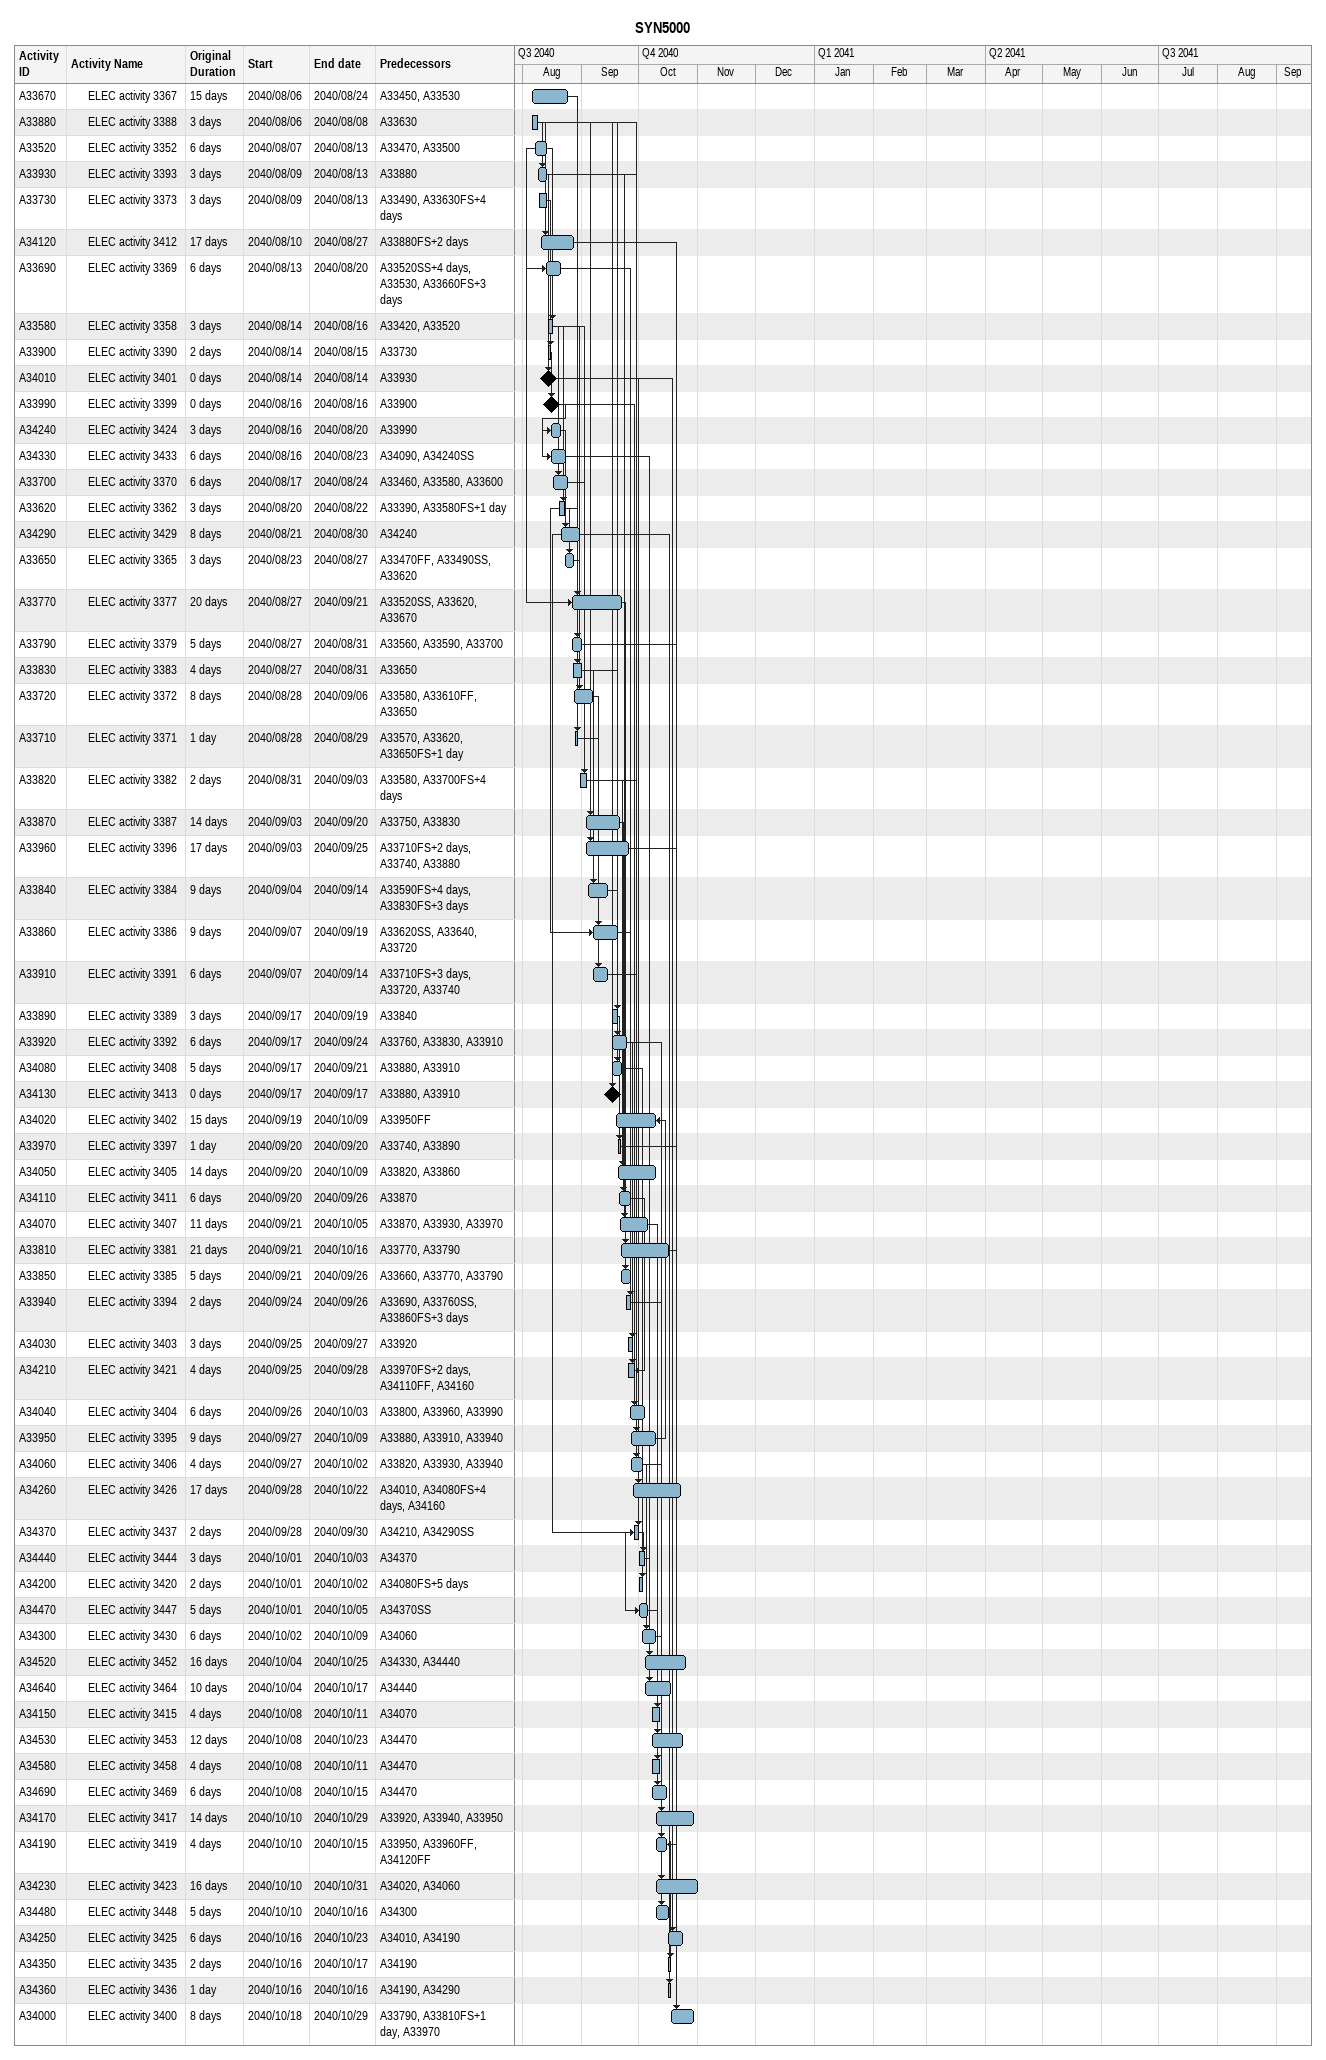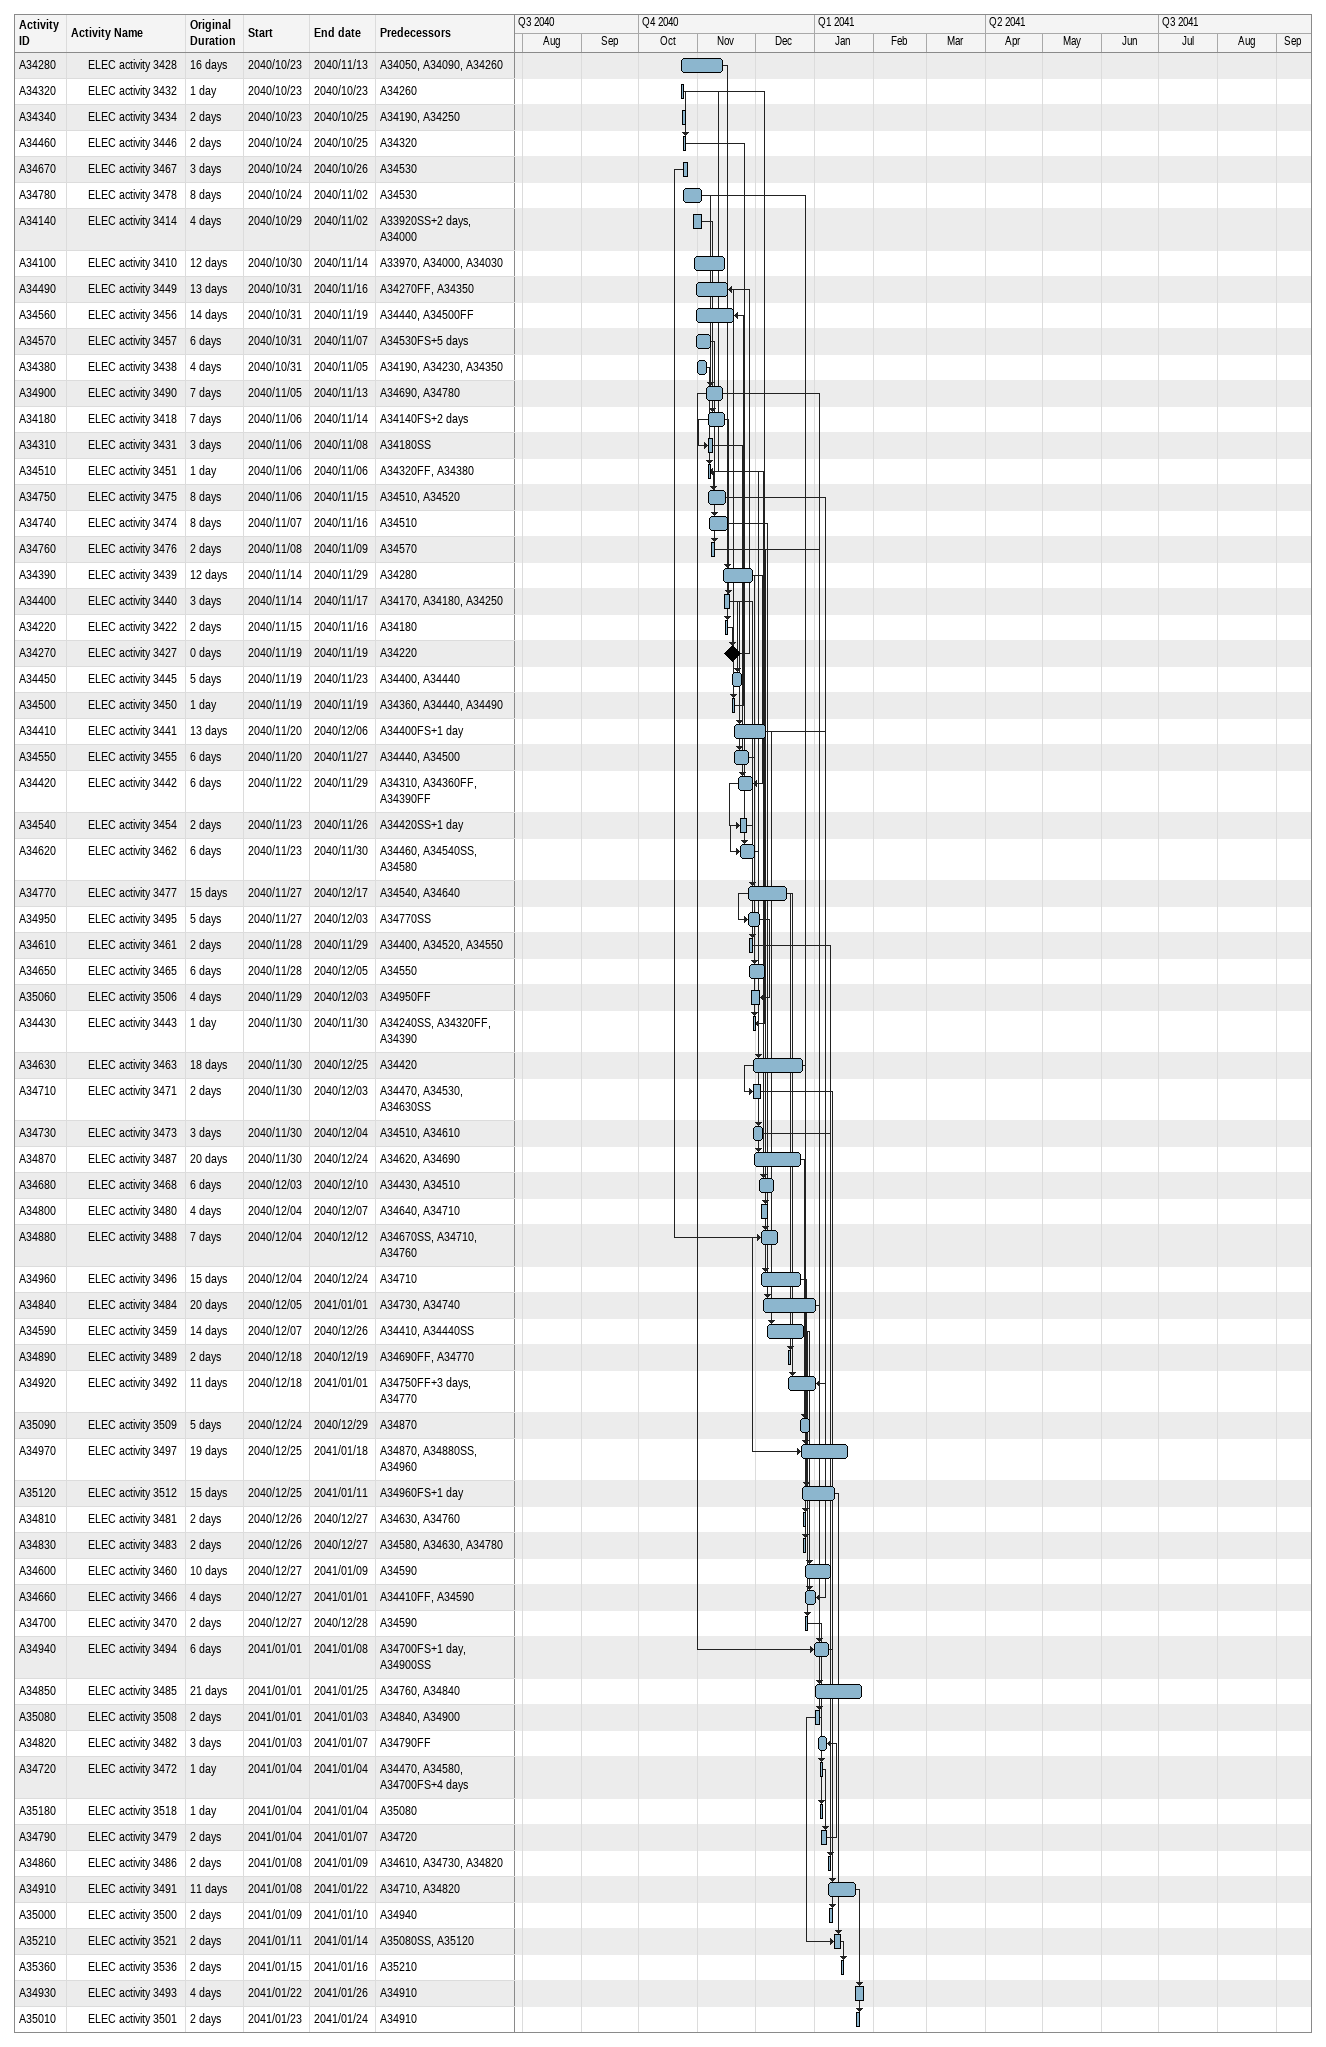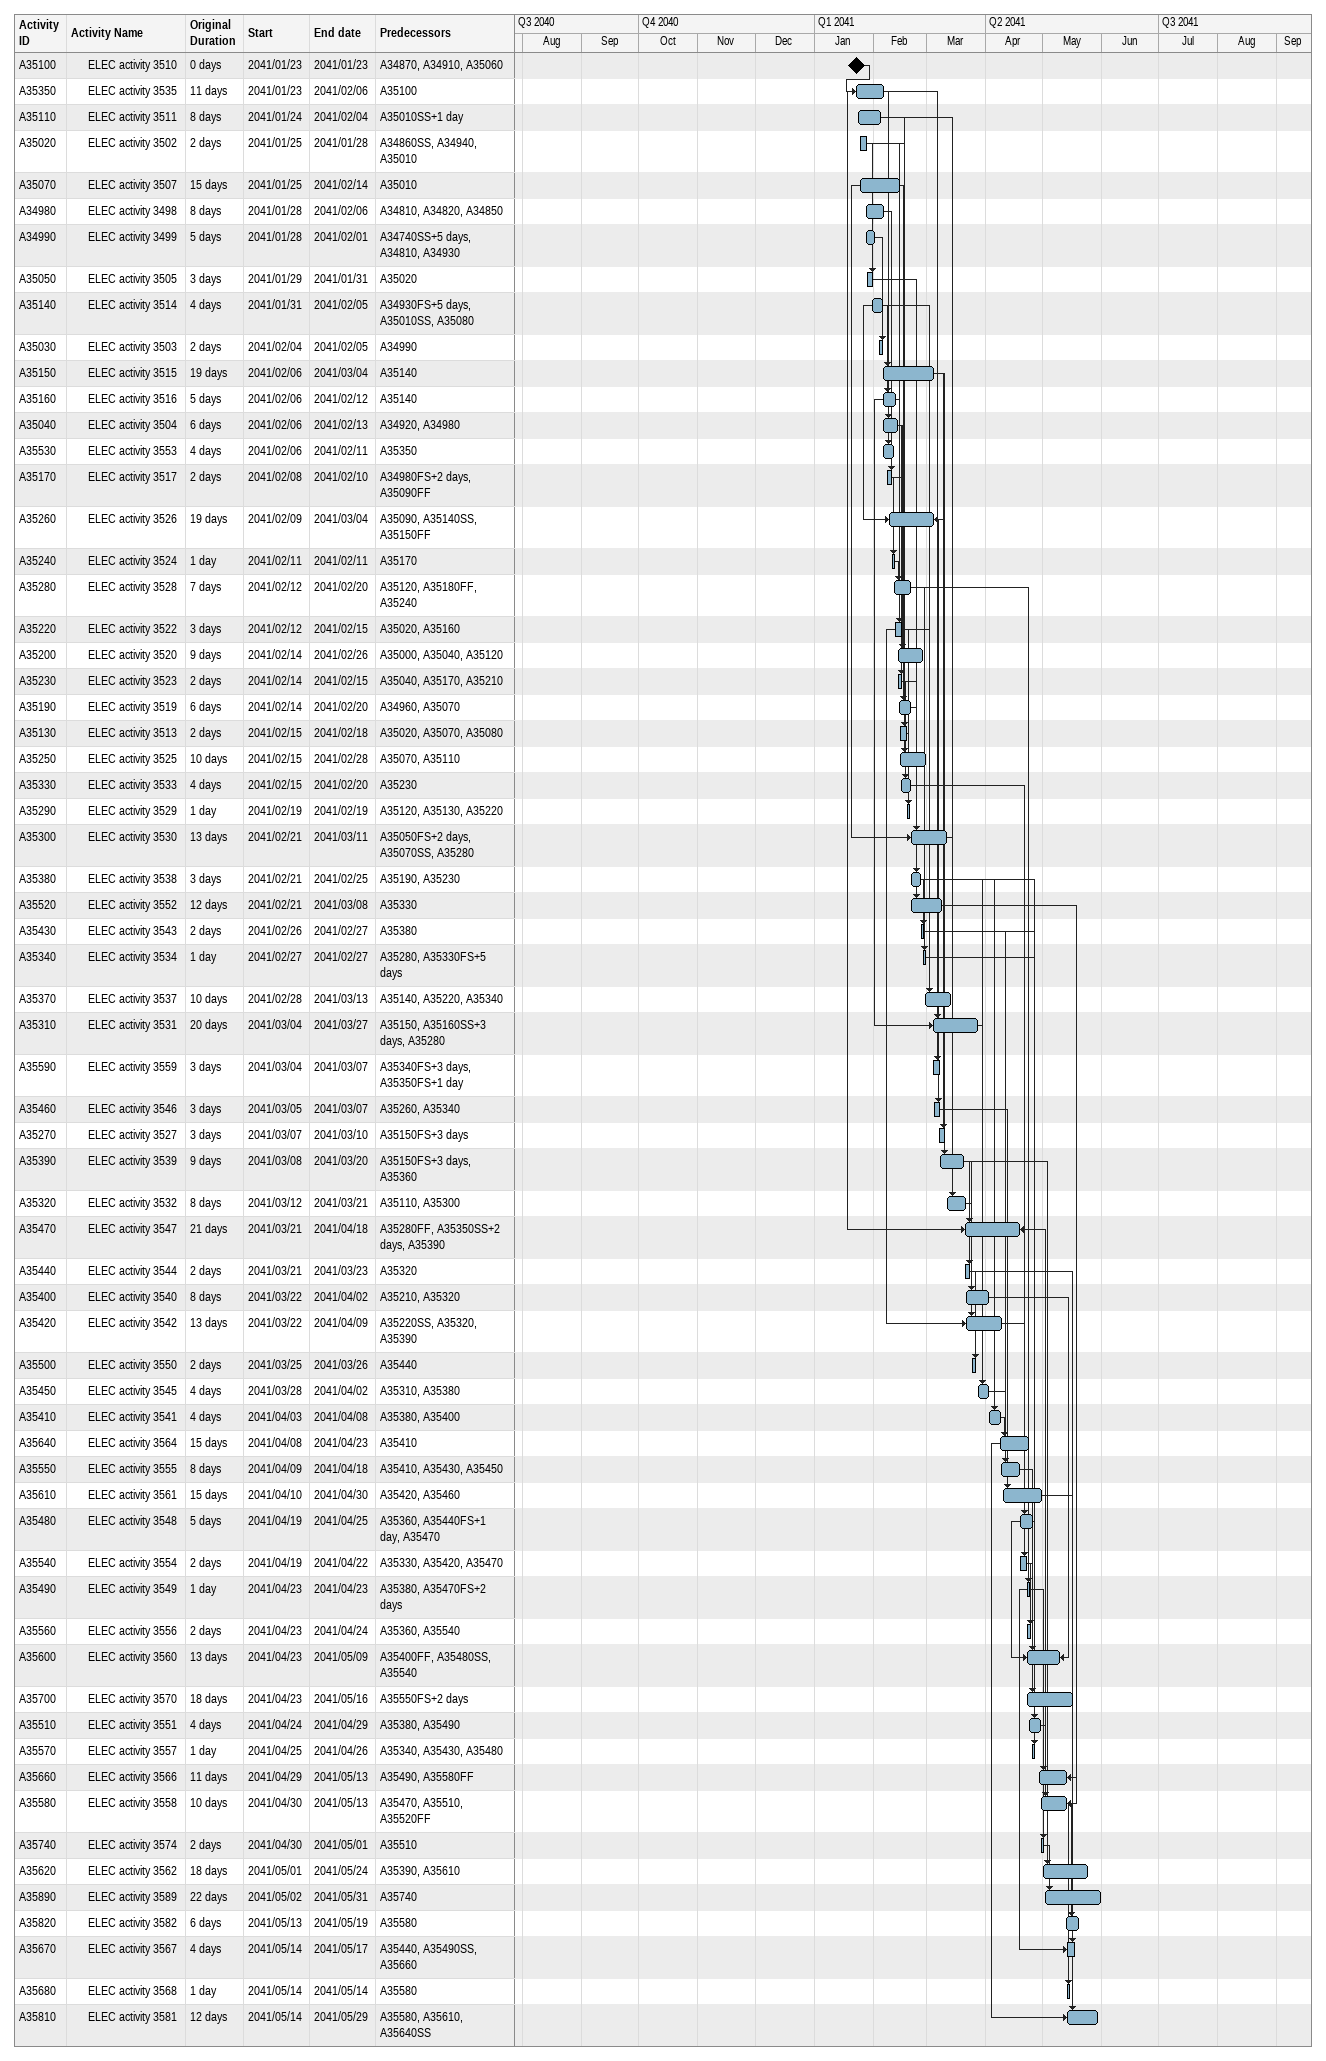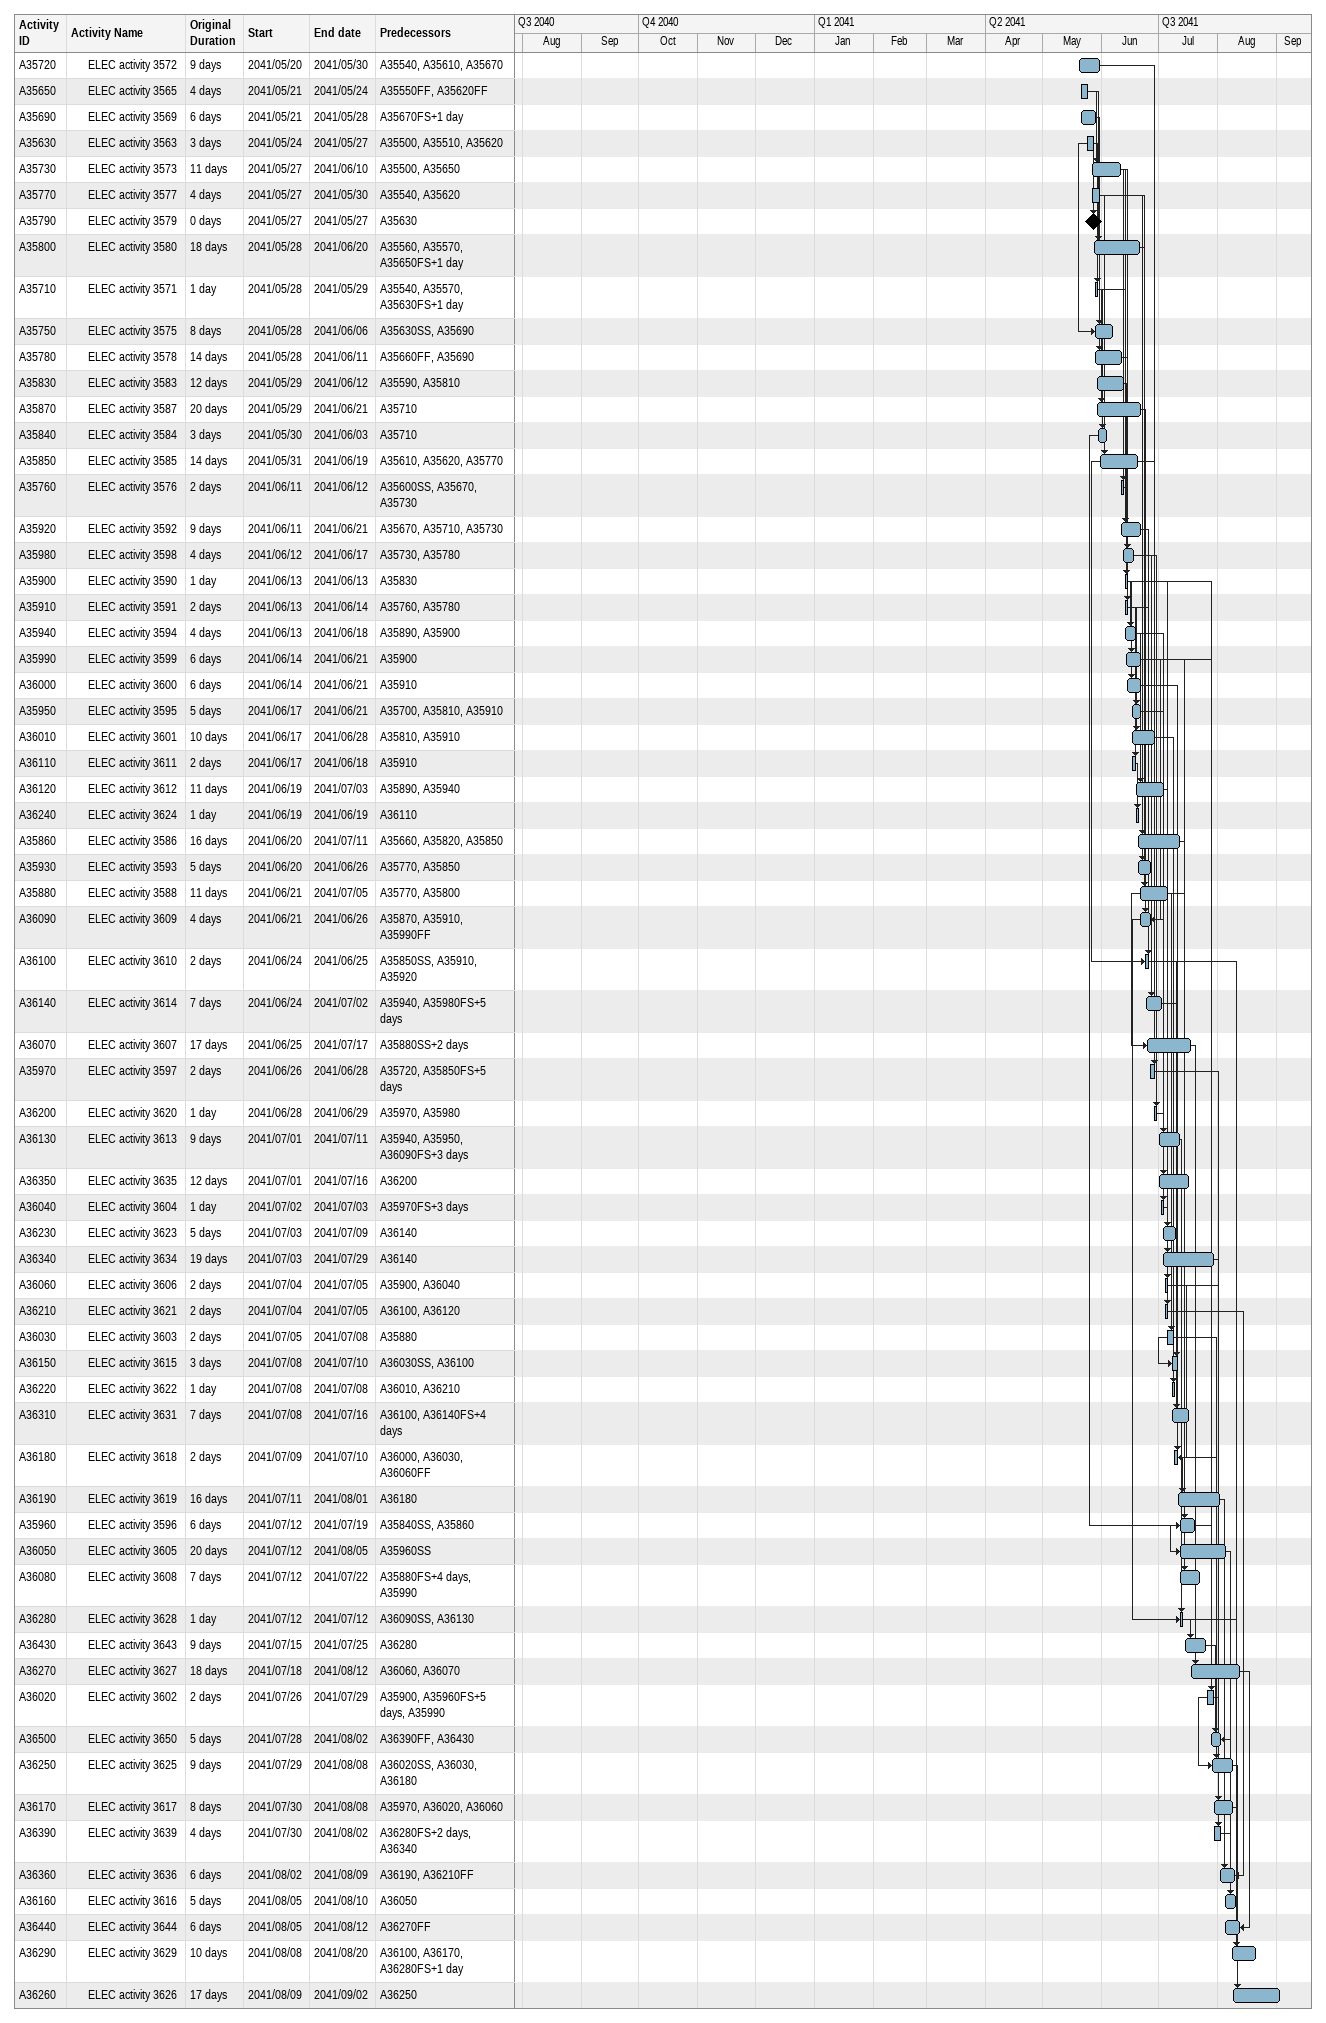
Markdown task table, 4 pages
SYN5000

| ID | Level | Task | Original duration | Start | Finish | Predecessors |
|---|---|---|---|---|---|---|
| A33670 | 2 | ELEC activity 3367 | 15d | 2040-08-06 | 2040-08-24 | A33450, A33530 |
| A33880 | 2 | ELEC activity 3388 | 3d | 2040-08-06 | 2040-08-08 | A33630 |
| A33520 | 2 | ELEC activity 3352 | 6d | 2040-08-07 | 2040-08-13 | A33470, A33500 |
| A33930 | 2 | ELEC activity 3393 | 3d | 2040-08-09 | 2040-08-13 | A33880 |
| A33730 | 2 | ELEC activity 3373 | 3d | 2040-08-09 | 2040-08-13 | A33490, A33630FS+4d |
| A34120 | 2 | ELEC activity 3412 | 17d | 2040-08-10 | 2040-08-27 | A33880FS+2d |
| A33690 | 2 | ELEC activity 3369 | 6d | 2040-08-13 | 2040-08-20 | A33520SS+4d, A33530, A33660FS+3d |
| A33580 | 2 | ELEC activity 3358 | 3d | 2040-08-14 | 2040-08-16 | A33420, A33520 |
| A33900 | 2 | ELEC activity 3390 | 2d | 2040-08-14 | 2040-08-15 | A33730 |
| A34010 | 2 | ELEC activity 3401 | 0d | 2040-08-14 | 2040-08-14 | A33930 |
| A33990 | 2 | ELEC activity 3399 | 0d | 2040-08-16 | 2040-08-16 | A33900 |
| A34240 | 2 | ELEC activity 3424 | 3d | 2040-08-16 | 2040-08-20 | A33990 |
| A34330 | 2 | ELEC activity 3433 | 6d | 2040-08-16 | 2040-08-23 | A34090, A34240SS |
| A33700 | 2 | ELEC activity 3370 | 6d | 2040-08-17 | 2040-08-24 | A33460, A33580, A33600 |
| A33620 | 2 | ELEC activity 3362 | 3d | 2040-08-20 | 2040-08-22 | A33390, A33580FS+1d |
| A34290 | 2 | ELEC activity 3429 | 8d | 2040-08-21 | 2040-08-30 | A34240 |
| A33650 | 2 | ELEC activity 3365 | 3d | 2040-08-23 | 2040-08-27 | A33470FF, A33490SS, A33620 |
| A33770 | 2 | ELEC activity 3377 | 20d | 2040-08-27 | 2040-09-21 | A33520SS, A33620, A33670 |
| A33790 | 2 | ELEC activity 3379 | 5d | 2040-08-27 | 2040-08-31 | A33560, A33590, A33700 |
| A33830 | 2 | ELEC activity 3383 | 4d | 2040-08-27 | 2040-08-31 | A33650 |
| A33720 | 2 | ELEC activity 3372 | 8d | 2040-08-28 | 2040-09-06 | A33580, A33610FF, A33650 |
| A33710 | 2 | ELEC activity 3371 | 1d | 2040-08-28 | 2040-08-29 | A33570, A33620, A33650FS+1d |
| A33820 | 2 | ELEC activity 3382 | 2d | 2040-08-31 | 2040-09-03 | A33580, A33700FS+4d |
| A33870 | 2 | ELEC activity 3387 | 14d | 2040-09-03 | 2040-09-20 | A33750, A33830 |
| A33960 | 2 | ELEC activity 3396 | 17d | 2040-09-03 | 2040-09-25 | A33710FS+2d, A33740, A33880 |
| A33840 | 2 | ELEC activity 3384 | 9d | 2040-09-04 | 2040-09-14 | A33590FS+4d, A33830FS+3d |
| A33860 | 2 | ELEC activity 3386 | 9d | 2040-09-07 | 2040-09-19 | A33620SS, A33640, A33720 |
| A33910 | 2 | ELEC activity 3391 | 6d | 2040-09-07 | 2040-09-14 | A33710FS+3d, A33720, A33740 |
| A33890 | 2 | ELEC activity 3389 | 3d | 2040-09-17 | 2040-09-19 | A33840 |
| A33920 | 2 | ELEC activity 3392 | 6d | 2040-09-17 | 2040-09-24 | A33760, A33830, A33910 |
| A34080 | 2 | ELEC activity 3408 | 5d | 2040-09-17 | 2040-09-21 | A33880, A33910 |
| A34130 | 2 | ELEC activity 3413 | 0d | 2040-09-17 | 2040-09-17 | A33880, A33910 |
| A34020 | 2 | ELEC activity 3402 | 15d | 2040-09-19 | 2040-10-09 | A33950FF |
| A33970 | 2 | ELEC activity 3397 | 1d | 2040-09-20 | 2040-09-20 | A33740, A33890 |
| A34050 | 2 | ELEC activity 3405 | 14d | 2040-09-20 | 2040-10-09 | A33820, A33860 |
| A34110 | 2 | ELEC activity 3411 | 6d | 2040-09-20 | 2040-09-26 | A33870 |
| A34070 | 2 | ELEC activity 3407 | 11d | 2040-09-21 | 2040-10-05 | A33870, A33930, A33970 |
| A33810 | 2 | ELEC activity 3381 | 21d | 2040-09-21 | 2040-10-16 | A33770, A33790 |
| A33850 | 2 | ELEC activity 3385 | 5d | 2040-09-21 | 2040-09-26 | A33660, A33770, A33790 |
| A33940 | 2 | ELEC activity 3394 | 2d | 2040-09-24 | 2040-09-26 | A33690, A33760SS, A33860FS+3d |
| A34030 | 2 | ELEC activity 3403 | 3d | 2040-09-25 | 2040-09-27 | A33920 |
| A34210 | 2 | ELEC activity 3421 | 4d | 2040-09-25 | 2040-09-28 | A33970FS+2d, A34110FF, A34160 |
| A34040 | 2 | ELEC activity 3404 | 6d | 2040-09-26 | 2040-10-03 | A33800, A33960, A33990 |
| A33950 | 2 | ELEC activity 3395 | 9d | 2040-09-27 | 2040-10-09 | A33880, A33910, A33940 |
| A34060 | 2 | ELEC activity 3406 | 4d | 2040-09-27 | 2040-10-02 | A33820, A33930, A33940 |
| A34260 | 2 | ELEC activity 3426 | 17d | 2040-09-28 | 2040-10-22 | A34010, A34080FS+4d, A34160 |
| A34370 | 2 | ELEC activity 3437 | 2d | 2040-09-28 | 2040-09-30 | A34210, A34290SS |
| A34440 | 2 | ELEC activity 3444 | 3d | 2040-10-01 | 2040-10-03 | A34370 |
| A34200 | 2 | ELEC activity 3420 | 2d | 2040-10-01 | 2040-10-02 | A34080FS+5d |
| A34470 | 2 | ELEC activity 3447 | 5d | 2040-10-01 | 2040-10-05 | A34370SS |
| A34300 | 2 | ELEC activity 3430 | 6d | 2040-10-02 | 2040-10-09 | A34060 |
| A34520 | 2 | ELEC activity 3452 | 16d | 2040-10-04 | 2040-10-25 | A34330, A34440 |
| A34640 | 2 | ELEC activity 3464 | 10d | 2040-10-04 | 2040-10-17 | A34440 |
| A34150 | 2 | ELEC activity 3415 | 4d | 2040-10-08 | 2040-10-11 | A34070 |
| A34530 | 2 | ELEC activity 3453 | 12d | 2040-10-08 | 2040-10-23 | A34470 |
| A34580 | 2 | ELEC activity 3458 | 4d | 2040-10-08 | 2040-10-11 | A34470 |
| A34690 | 2 | ELEC activity 3469 | 6d | 2040-10-08 | 2040-10-15 | A34470 |
| A34170 | 2 | ELEC activity 3417 | 14d | 2040-10-10 | 2040-10-29 | A33920, A33940, A33950 |
| A34190 | 2 | ELEC activity 3419 | 4d | 2040-10-10 | 2040-10-15 | A33950, A33960FF, A34120FF |
| A34230 | 2 | ELEC activity 3423 | 16d | 2040-10-10 | 2040-10-31 | A34020, A34060 |
| A34480 | 2 | ELEC activity 3448 | 5d | 2040-10-10 | 2040-10-16 | A34300 |
| A34250 | 2 | ELEC activity 3425 | 6d | 2040-10-16 | 2040-10-23 | A34010, A34190 |
| A34350 | 2 | ELEC activity 3435 | 2d | 2040-10-16 | 2040-10-17 | A34190 |
| A34360 | 2 | ELEC activity 3436 | 1d | 2040-10-16 | 2040-10-16 | A34190, A34290 |
| A34000 | 2 | ELEC activity 3400 | 8d | 2040-10-18 | 2040-10-29 | A33790, A33810FS+1d, A33970 |
| A34280 | 2 | ELEC activity 3428 | 16d | 2040-10-23 | 2040-11-13 | A34050, A34090, A34260 |
| A34320 | 2 | ELEC activity 3432 | 1d | 2040-10-23 | 2040-10-23 | A34260 |
| A34340 | 2 | ELEC activity 3434 | 2d | 2040-10-23 | 2040-10-25 | A34190, A34250 |
| A34460 | 2 | ELEC activity 3446 | 2d | 2040-10-24 | 2040-10-25 | A34320 |
| A34670 | 2 | ELEC activity 3467 | 3d | 2040-10-24 | 2040-10-26 | A34530 |
| A34780 | 2 | ELEC activity 3478 | 8d | 2040-10-24 | 2040-11-02 | A34530 |
| A34140 | 2 | ELEC activity 3414 | 4d | 2040-10-29 | 2040-11-02 | A33920SS+2d, A34000 |
| A34100 | 2 | ELEC activity 3410 | 12d | 2040-10-30 | 2040-11-14 | A33970, A34000, A34030 |
| A34490 | 2 | ELEC activity 3449 | 13d | 2040-10-31 | 2040-11-16 | A34270FF, A34350 |
| A34560 | 2 | ELEC activity 3456 | 14d | 2040-10-31 | 2040-11-19 | A34440, A34500FF |
| A34570 | 2 | ELEC activity 3457 | 6d | 2040-10-31 | 2040-11-07 | A34530FS+5d |
| A34380 | 2 | ELEC activity 3438 | 4d | 2040-10-31 | 2040-11-05 | A34190, A34230, A34350 |
| A34900 | 2 | ELEC activity 3490 | 7d | 2040-11-05 | 2040-11-13 | A34690, A34780 |
| A34180 | 2 | ELEC activity 3418 | 7d | 2040-11-06 | 2040-11-14 | A34140FS+2d |
| A34310 | 2 | ELEC activity 3431 | 3d | 2040-11-06 | 2040-11-08 | A34180SS |
| A34510 | 2 | ELEC activity 3451 | 1d | 2040-11-06 | 2040-11-06 | A34320FF, A34380 |
| A34750 | 2 | ELEC activity 3475 | 8d | 2040-11-06 | 2040-11-15 | A34510, A34520 |
| A34740 | 2 | ELEC activity 3474 | 8d | 2040-11-07 | 2040-11-16 | A34510 |
| A34760 | 2 | ELEC activity 3476 | 2d | 2040-11-08 | 2040-11-09 | A34570 |
| A34390 | 2 | ELEC activity 3439 | 12d | 2040-11-14 | 2040-11-29 | A34280 |
| A34400 | 2 | ELEC activity 3440 | 3d | 2040-11-14 | 2040-11-17 | A34170, A34180, A34250 |
| A34220 | 2 | ELEC activity 3422 | 2d | 2040-11-15 | 2040-11-16 | A34180 |
| A34270 | 2 | ELEC activity 3427 | 0d | 2040-11-19 | 2040-11-19 | A34220 |
| A34450 | 2 | ELEC activity 3445 | 5d | 2040-11-19 | 2040-11-23 | A34400, A34440 |
| A34500 | 2 | ELEC activity 3450 | 1d | 2040-11-19 | 2040-11-19 | A34360, A34440, A34490 |
| A34410 | 2 | ELEC activity 3441 | 13d | 2040-11-20 | 2040-12-06 | A34400FS+1d |
| A34550 | 2 | ELEC activity 3455 | 6d | 2040-11-20 | 2040-11-27 | A34440, A34500 |
| A34420 | 2 | ELEC activity 3442 | 6d | 2040-11-22 | 2040-11-29 | A34310, A34360FF, A34390FF |
| A34540 | 2 | ELEC activity 3454 | 2d | 2040-11-23 | 2040-11-26 | A34420SS+1d |
| A34620 | 2 | ELEC activity 3462 | 6d | 2040-11-23 | 2040-11-30 | A34460, A34540SS, A34580 |
| A34770 | 2 | ELEC activity 3477 | 15d | 2040-11-27 | 2040-12-17 | A34540, A34640 |
| A34950 | 2 | ELEC activity 3495 | 5d | 2040-11-27 | 2040-12-03 | A34770SS |
| A34610 | 2 | ELEC activity 3461 | 2d | 2040-11-28 | 2040-11-29 | A34400, A34520, A34550 |
| A34650 | 2 | ELEC activity 3465 | 6d | 2040-11-28 | 2040-12-05 | A34550 |
| A35060 | 2 | ELEC activity 3506 | 4d | 2040-11-29 | 2040-12-03 | A34950FF |
| A34430 | 2 | ELEC activity 3443 | 1d | 2040-11-30 | 2040-11-30 | A34240SS, A34320FF, A34390 |
| A34630 | 2 | ELEC activity 3463 | 18d | 2040-11-30 | 2040-12-25 | A34420 |
| A34710 | 2 | ELEC activity 3471 | 2d | 2040-11-30 | 2040-12-03 | A34470, A34530, A34630SS |
| A34730 | 2 | ELEC activity 3473 | 3d | 2040-11-30 | 2040-12-04 | A34510, A34610 |
| A34870 | 2 | ELEC activity 3487 | 20d | 2040-11-30 | 2040-12-24 | A34620, A34690 |
| A34680 | 2 | ELEC activity 3468 | 6d | 2040-12-03 | 2040-12-10 | A34430, A34510 |
| A34800 | 2 | ELEC activity 3480 | 4d | 2040-12-04 | 2040-12-07 | A34640, A34710 |
| A34880 | 2 | ELEC activity 3488 | 7d | 2040-12-04 | 2040-12-12 | A34670SS, A34710, A34760 |
| A34960 | 2 | ELEC activity 3496 | 15d | 2040-12-04 | 2040-12-24 | A34710 |
| A34840 | 2 | ELEC activity 3484 | 20d | 2040-12-05 | 2041-01-01 | A34730, A34740 |
| A34590 | 2 | ELEC activity 3459 | 14d | 2040-12-07 | 2040-12-26 | A34410, A34440SS |
| A34890 | 2 | ELEC activity 3489 | 2d | 2040-12-18 | 2040-12-19 | A34690FF, A34770 |
| A34920 | 2 | ELEC activity 3492 | 11d | 2040-12-18 | 2041-01-01 | A34750FF+3d, A34770 |
| A35090 | 2 | ELEC activity 3509 | 5d | 2040-12-24 | 2040-12-29 | A34870 |
| A34970 | 2 | ELEC activity 3497 | 19d | 2040-12-25 | 2041-01-18 | A34870, A34880SS, A34960 |
| A35120 | 2 | ELEC activity 3512 | 15d | 2040-12-25 | 2041-01-11 | A34960FS+1d |
| A34810 | 2 | ELEC activity 3481 | 2d | 2040-12-26 | 2040-12-27 | A34630, A34760 |
| A34830 | 2 | ELEC activity 3483 | 2d | 2040-12-26 | 2040-12-27 | A34580, A34630, A34780 |
| A34600 | 2 | ELEC activity 3460 | 10d | 2040-12-27 | 2041-01-09 | A34590 |
| A34660 | 2 | ELEC activity 3466 | 4d | 2040-12-27 | 2041-01-01 | A34410FF, A34590 |
| A34700 | 2 | ELEC activity 3470 | 2d | 2040-12-27 | 2040-12-28 | A34590 |
| A34940 | 2 | ELEC activity 3494 | 6d | 2041-01-01 | 2041-01-08 | A34700FS+1d, A34900SS |
| A34850 | 2 | ELEC activity 3485 | 21d | 2041-01-01 | 2041-01-25 | A34760, A34840 |
| A35080 | 2 | ELEC activity 3508 | 2d | 2041-01-01 | 2041-01-03 | A34840, A34900 |
| A34820 | 2 | ELEC activity 3482 | 3d | 2041-01-03 | 2041-01-07 | A34790FF |
| A34720 | 2 | ELEC activity 3472 | 1d | 2041-01-04 | 2041-01-04 | A34470, A34580, A34700FS+4d |
| A35180 | 2 | ELEC activity 3518 | 1d | 2041-01-04 | 2041-01-04 | A35080 |
| A34790 | 2 | ELEC activity 3479 | 2d | 2041-01-04 | 2041-01-07 | A34720 |
| A34860 | 2 | ELEC activity 3486 | 2d | 2041-01-08 | 2041-01-09 | A34610, A34730, A34820 |
| A34910 | 2 | ELEC activity 3491 | 11d | 2041-01-08 | 2041-01-22 | A34710, A34820 |
| A35000 | 2 | ELEC activity 3500 | 2d | 2041-01-09 | 2041-01-10 | A34940 |
| A35210 | 2 | ELEC activity 3521 | 2d | 2041-01-11 | 2041-01-14 | A35080SS, A35120 |
| A35360 | 2 | ELEC activity 3536 | 2d | 2041-01-15 | 2041-01-16 | A35210 |
| A34930 | 2 | ELEC activity 3493 | 4d | 2041-01-22 | 2041-01-26 | A34910 |
| A35010 | 2 | ELEC activity 3501 | 2d | 2041-01-23 | 2041-01-24 | A34910 |
| A35100 | 2 | ELEC activity 3510 | 0d | 2041-01-23 | 2041-01-23 | A34870, A34910, A35060 |
| A35350 | 2 | ELEC activity 3535 | 11d | 2041-01-23 | 2041-02-06 | A35100 |
| A35110 | 2 | ELEC activity 3511 | 8d | 2041-01-24 | 2041-02-04 | A35010SS+1d |
| A35020 | 2 | ELEC activity 3502 | 2d | 2041-01-25 | 2041-01-28 | A34860SS, A34940, A35010 |
| A35070 | 2 | ELEC activity 3507 | 15d | 2041-01-25 | 2041-02-14 | A35010 |
| A34980 | 2 | ELEC activity 3498 | 8d | 2041-01-28 | 2041-02-06 | A34810, A34820, A34850 |
| A34990 | 2 | ELEC activity 3499 | 5d | 2041-01-28 | 2041-02-01 | A34740SS+5d, A34810, A34930 |
| A35050 | 2 | ELEC activity 3505 | 3d | 2041-01-29 | 2041-01-31 | A35020 |
| A35140 | 2 | ELEC activity 3514 | 4d | 2041-01-31 | 2041-02-05 | A34930FS+5d, A35010SS, A35080 |
| A35030 | 2 | ELEC activity 3503 | 2d | 2041-02-04 | 2041-02-05 | A34990 |
| A35150 | 2 | ELEC activity 3515 | 19d | 2041-02-06 | 2041-03-04 | A35140 |
| A35160 | 2 | ELEC activity 3516 | 5d | 2041-02-06 | 2041-02-12 | A35140 |
| A35040 | 2 | ELEC activity 3504 | 6d | 2041-02-06 | 2041-02-13 | A34920, A34980 |
| A35530 | 2 | ELEC activity 3553 | 4d | 2041-02-06 | 2041-02-11 | A35350 |
| A35170 | 2 | ELEC activity 3517 | 2d | 2041-02-08 | 2041-02-10 | A34980FS+2d, A35090FF |
| A35260 | 2 | ELEC activity 3526 | 19d | 2041-02-09 | 2041-03-04 | A35090, A35140SS, A35150FF |
| A35240 | 2 | ELEC activity 3524 | 1d | 2041-02-11 | 2041-02-11 | A35170 |
| A35280 | 2 | ELEC activity 3528 | 7d | 2041-02-12 | 2041-02-20 | A35120, A35180FF, A35240 |
| A35220 | 2 | ELEC activity 3522 | 3d | 2041-02-12 | 2041-02-15 | A35020, A35160 |
| A35200 | 2 | ELEC activity 3520 | 9d | 2041-02-14 | 2041-02-26 | A35000, A35040, A35120 |
| A35230 | 2 | ELEC activity 3523 | 2d | 2041-02-14 | 2041-02-15 | A35040, A35170, A35210 |
| A35190 | 2 | ELEC activity 3519 | 6d | 2041-02-14 | 2041-02-20 | A34960, A35070 |
| A35130 | 2 | ELEC activity 3513 | 2d | 2041-02-15 | 2041-02-18 | A35020, A35070, A35080 |
| A35250 | 2 | ELEC activity 3525 | 10d | 2041-02-15 | 2041-02-28 | A35070, A35110 |
| A35330 | 2 | ELEC activity 3533 | 4d | 2041-02-15 | 2041-02-20 | A35230 |
| A35290 | 2 | ELEC activity 3529 | 1d | 2041-02-19 | 2041-02-19 | A35120, A35130, A35220 |
| A35300 | 2 | ELEC activity 3530 | 13d | 2041-02-21 | 2041-03-11 | A35050FS+2d, A35070SS, A35280 |
| A35380 | 2 | ELEC activity 3538 | 3d | 2041-02-21 | 2041-02-25 | A35190, A35230 |
| A35520 | 2 | ELEC activity 3552 | 12d | 2041-02-21 | 2041-03-08 | A35330 |
| A35430 | 2 | ELEC activity 3543 | 2d | 2041-02-26 | 2041-02-27 | A35380 |
| A35340 | 2 | ELEC activity 3534 | 1d | 2041-02-27 | 2041-02-27 | A35280, A35330FS+5d |
| A35370 | 2 | ELEC activity 3537 | 10d | 2041-02-28 | 2041-03-13 | A35140, A35220, A35340 |
| A35310 | 2 | ELEC activity 3531 | 20d | 2041-03-04 | 2041-03-27 | A35150, A35160SS+3d, A35280 |
| A35590 | 2 | ELEC activity 3559 | 3d | 2041-03-04 | 2041-03-07 | A35340FS+3d, A35350FS+1d |
| A35460 | 2 | ELEC activity 3546 | 3d | 2041-03-05 | 2041-03-07 | A35260, A35340 |
| A35270 | 2 | ELEC activity 3527 | 3d | 2041-03-07 | 2041-03-10 | A35150FS+3d |
| A35390 | 2 | ELEC activity 3539 | 9d | 2041-03-08 | 2041-03-20 | A35150FS+3d, A35360 |
| A35320 | 2 | ELEC activity 3532 | 8d | 2041-03-12 | 2041-03-21 | A35110, A35300 |
| A35470 | 2 | ELEC activity 3547 | 21d | 2041-03-21 | 2041-04-18 | A35280FF, A35350SS+2d, A35390 |
| A35440 | 2 | ELEC activity 3544 | 2d | 2041-03-21 | 2041-03-23 | A35320 |
| A35400 | 2 | ELEC activity 3540 | 8d | 2041-03-22 | 2041-04-02 | A35210, A35320 |
| A35420 | 2 | ELEC activity 3542 | 13d | 2041-03-22 | 2041-04-09 | A35220SS, A35320, A35390 |
| A35500 | 2 | ELEC activity 3550 | 2d | 2041-03-25 | 2041-03-26 | A35440 |
| A35450 | 2 | ELEC activity 3545 | 4d | 2041-03-28 | 2041-04-02 | A35310, A35380 |
| A35410 | 2 | ELEC activity 3541 | 4d | 2041-04-03 | 2041-04-08 | A35380, A35400 |
| A35640 | 2 | ELEC activity 3564 | 15d | 2041-04-08 | 2041-04-23 | A35410 |
| A35550 | 2 | ELEC activity 3555 | 8d | 2041-04-09 | 2041-04-18 | A35410, A35430, A35450 |
| A35610 | 2 | ELEC activity 3561 | 15d | 2041-04-10 | 2041-04-30 | A35420, A35460 |
| A35480 | 2 | ELEC activity 3548 | 5d | 2041-04-19 | 2041-04-25 | A35360, A35440FS+1d, A35470 |
| A35540 | 2 | ELEC activity 3554 | 2d | 2041-04-19 | 2041-04-22 | A35330, A35420, A35470 |
| A35490 | 2 | ELEC activity 3549 | 1d | 2041-04-23 | 2041-04-23 | A35380, A35470FS+2d |
| A35560 | 2 | ELEC activity 3556 | 2d | 2041-04-23 | 2041-04-24 | A35360, A35540 |
| A35600 | 2 | ELEC activity 3560 | 13d | 2041-04-23 | 2041-05-09 | A35400FF, A35480SS, A35540 |
| A35700 | 2 | ELEC activity 3570 | 18d | 2041-04-23 | 2041-05-16 | A35550FS+2d |
| A35510 | 2 | ELEC activity 3551 | 4d | 2041-04-24 | 2041-04-29 | A35380, A35490 |
| A35570 | 2 | ELEC activity 3557 | 1d | 2041-04-25 | 2041-04-26 | A35340, A35430, A35480 |
| A35660 | 2 | ELEC activity 3566 | 11d | 2041-04-29 | 2041-05-13 | A35490, A35580FF |
| A35580 | 2 | ELEC activity 3558 | 10d | 2041-04-30 | 2041-05-13 | A35470, A35510, A35520FF |
| A35740 | 2 | ELEC activity 3574 | 2d | 2041-04-30 | 2041-05-01 | A35510 |
| A35620 | 2 | ELEC activity 3562 | 18d | 2041-05-01 | 2041-05-24 | A35390, A35610 |
| A35890 | 2 | ELEC activity 3589 | 22d | 2041-05-02 | 2041-05-31 | A35740 |
| A35820 | 2 | ELEC activity 3582 | 6d | 2041-05-13 | 2041-05-19 | A35580 |
| A35670 | 2 | ELEC activity 3567 | 4d | 2041-05-14 | 2041-05-17 | A35440, A35490SS, A35660 |
| A35680 | 2 | ELEC activity 3568 | 1d | 2041-05-14 | 2041-05-14 | A35580 |
| A35810 | 2 | ELEC activity 3581 | 12d | 2041-05-14 | 2041-05-29 | A35580, A35610, A35640SS |
| A35720 | 2 | ELEC activity 3572 | 9d | 2041-05-20 | 2041-05-30 | A35540, A35610, A35670 |
| A35650 | 2 | ELEC activity 3565 | 4d | 2041-05-21 | 2041-05-24 | A35550FF, A35620FF |
| A35690 | 2 | ELEC activity 3569 | 6d | 2041-05-21 | 2041-05-28 | A35670FS+1d |
| A35630 | 2 | ELEC activity 3563 | 3d | 2041-05-24 | 2041-05-27 | A35500, A35510, A35620 |
| A35730 | 2 | ELEC activity 3573 | 11d | 2041-05-27 | 2041-06-10 | A35500, A35650 |
| A35770 | 2 | ELEC activity 3577 | 4d | 2041-05-27 | 2041-05-30 | A35540, A35620 |
| A35790 | 2 | ELEC activity 3579 | 0d | 2041-05-27 | 2041-05-27 | A35630 |
| A35800 | 2 | ELEC activity 3580 | 18d | 2041-05-28 | 2041-06-20 | A35560, A35570, A35650FS+1d |
| A35710 | 2 | ELEC activity 3571 | 1d | 2041-05-28 | 2041-05-29 | A35540, A35570, A35630FS+1d |
| A35750 | 2 | ELEC activity 3575 | 8d | 2041-05-28 | 2041-06-06 | A35630SS, A35690 |
| A35780 | 2 | ELEC activity 3578 | 14d | 2041-05-28 | 2041-06-11 | A35660FF, A35690 |
| A35830 | 2 | ELEC activity 3583 | 12d | 2041-05-29 | 2041-06-12 | A35590, A35810 |
| A35870 | 2 | ELEC activity 3587 | 20d | 2041-05-29 | 2041-06-21 | A35710 |
| A35840 | 2 | ELEC activity 3584 | 3d | 2041-05-30 | 2041-06-03 | A35710 |
| A35850 | 2 | ELEC activity 3585 | 14d | 2041-05-31 | 2041-06-19 | A35610, A35620, A35770 |
| A35760 | 2 | ELEC activity 3576 | 2d | 2041-06-11 | 2041-06-12 | A35600SS, A35670, A35730 |
| A35920 | 2 | ELEC activity 3592 | 9d | 2041-06-11 | 2041-06-21 | A35670, A35710, A35730 |
| A35980 | 2 | ELEC activity 3598 | 4d | 2041-06-12 | 2041-06-17 | A35730, A35780 |
| A35900 | 2 | ELEC activity 3590 | 1d | 2041-06-13 | 2041-06-13 | A35830 |
| A35910 | 2 | ELEC activity 3591 | 2d | 2041-06-13 | 2041-06-14 | A35760, A35780 |
| A35940 | 2 | ELEC activity 3594 | 4d | 2041-06-13 | 2041-06-18 | A35890, A35900 |
| A35990 | 2 | ELEC activity 3599 | 6d | 2041-06-14 | 2041-06-21 | A35900 |
| A36000 | 2 | ELEC activity 3600 | 6d | 2041-06-14 | 2041-06-21 | A35910 |
| A35950 | 2 | ELEC activity 3595 | 5d | 2041-06-17 | 2041-06-21 | A35700, A35810, A35910 |
| A36010 | 2 | ELEC activity 3601 | 10d | 2041-06-17 | 2041-06-28 | A35810, A35910 |
| A36110 | 2 | ELEC activity 3611 | 2d | 2041-06-17 | 2041-06-18 | A35910 |
| A36120 | 2 | ELEC activity 3612 | 11d | 2041-06-19 | 2041-07-03 | A35890, A35940 |
| A36240 | 2 | ELEC activity 3624 | 1d | 2041-06-19 | 2041-06-19 | A36110 |
| A35860 | 2 | ELEC activity 3586 | 16d | 2041-06-20 | 2041-07-11 | A35660, A35820, A35850 |
| A35930 | 2 | ELEC activity 3593 | 5d | 2041-06-20 | 2041-06-26 | A35770, A35850 |
| A35880 | 2 | ELEC activity 3588 | 11d | 2041-06-21 | 2041-07-05 | A35770, A35800 |
| A36090 | 2 | ELEC activity 3609 | 4d | 2041-06-21 | 2041-06-26 | A35870, A35910, A35990FF |
| A36100 | 2 | ELEC activity 3610 | 2d | 2041-06-24 | 2041-06-25 | A35850SS, A35910, A35920 |
| A36140 | 2 | ELEC activity 3614 | 7d | 2041-06-24 | 2041-07-02 | A35940, A35980FS+5d |
| A36070 | 2 | ELEC activity 3607 | 17d | 2041-06-25 | 2041-07-17 | A35880SS+2d |
| A35970 | 2 | ELEC activity 3597 | 2d | 2041-06-26 | 2041-06-28 | A35720, A35850FS+5d |
| A36200 | 2 | ELEC activity 3620 | 1d | 2041-06-28 | 2041-06-29 | A35970, A35980 |
| A36130 | 2 | ELEC activity 3613 | 9d | 2041-07-01 | 2041-07-11 | A35940, A35950, A36090FS+3d |
| A36350 | 2 | ELEC activity 3635 | 12d | 2041-07-01 | 2041-07-16 | A36200 |
| A36040 | 2 | ELEC activity 3604 | 1d | 2041-07-02 | 2041-07-03 | A35970FS+3d |
| A36230 | 2 | ELEC activity 3623 | 5d | 2041-07-03 | 2041-07-09 | A36140 |
| A36340 | 2 | ELEC activity 3634 | 19d | 2041-07-03 | 2041-07-29 | A36140 |
| A36060 | 2 | ELEC activity 3606 | 2d | 2041-07-04 | 2041-07-05 | A35900, A36040 |
| A36210 | 2 | ELEC activity 3621 | 2d | 2041-07-04 | 2041-07-05 | A36100, A36120 |
| A36030 | 2 | ELEC activity 3603 | 2d | 2041-07-05 | 2041-07-08 | A35880 |
| A36150 | 2 | ELEC activity 3615 | 3d | 2041-07-08 | 2041-07-10 | A36030SS, A36100 |
| A36220 | 2 | ELEC activity 3622 | 1d | 2041-07-08 | 2041-07-08 | A36010, A36210 |
| A36310 | 2 | ELEC activity 3631 | 7d | 2041-07-08 | 2041-07-16 | A36100, A36140FS+4d |
| A36180 | 2 | ELEC activity 3618 | 2d | 2041-07-09 | 2041-07-10 | A36000, A36030, A36060FF |
| A36190 | 2 | ELEC activity 3619 | 16d | 2041-07-11 | 2041-08-01 | A36180 |
| A35960 | 2 | ELEC activity 3596 | 6d | 2041-07-12 | 2041-07-19 | A35840SS, A35860 |
| A36050 | 2 | ELEC activity 3605 | 20d | 2041-07-12 | 2041-08-05 | A35960SS |
| A36080 | 2 | ELEC activity 3608 | 7d | 2041-07-12 | 2041-07-22 | A35880FS+4d, A35990 |
| A36280 | 2 | ELEC activity 3628 | 1d | 2041-07-12 | 2041-07-12 | A36090SS, A36130 |
| A36430 | 2 | ELEC activity 3643 | 9d | 2041-07-15 | 2041-07-25 | A36280 |
| A36270 | 2 | ELEC activity 3627 | 18d | 2041-07-18 | 2041-08-12 | A36060, A36070 |
| A36020 | 2 | ELEC activity 3602 | 2d | 2041-07-26 | 2041-07-29 | A35900, A35960FS+5d, A35990 |
| A36500 | 2 | ELEC activity 3650 | 5d | 2041-07-28 | 2041-08-02 | A36390FF, A36430 |
| A36250 | 2 | ELEC activity 3625 | 9d | 2041-07-29 | 2041-08-08 | A36020SS, A36030, A36180 |
| A36170 | 2 | ELEC activity 3617 | 8d | 2041-07-30 | 2041-08-08 | A35970, A36020, A36060 |
| A36390 | 2 | ELEC activity 3639 | 4d | 2041-07-30 | 2041-08-02 | A36280FS+2d, A36340 |
| A36360 | 2 | ELEC activity 3636 | 6d | 2041-08-02 | 2041-08-09 | A36190, A36210FF |
| A36160 | 2 | ELEC activity 3616 | 5d | 2041-08-05 | 2041-08-10 | A36050 |
| A36440 | 2 | ELEC activity 3644 | 6d | 2041-08-05 | 2041-08-12 | A36270FF |
| A36290 | 2 | ELEC activity 3629 | 10d | 2041-08-08 | 2041-08-20 | A36100, A36170, A36280FS+1d |
| A36260 | 2 | ELEC activity 3626 | 17d | 2041-08-09 | 2041-09-02 | A36250 |
